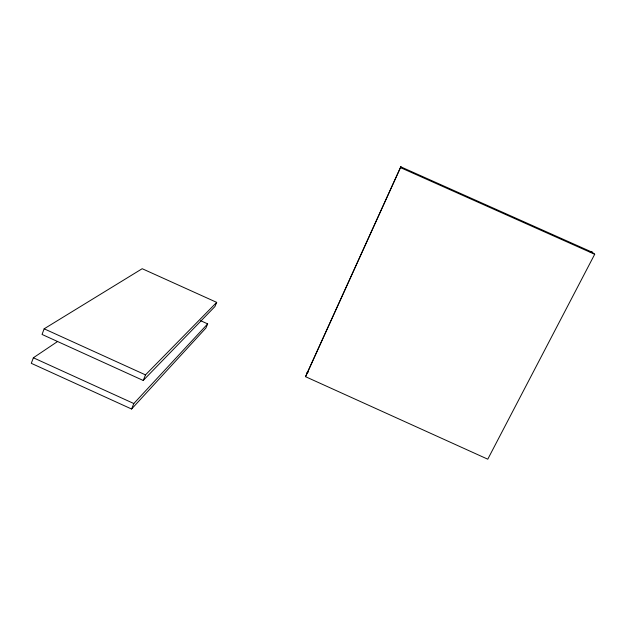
<?xml version="1.0" encoding="UTF-8"?>
<svg xmlns="http://www.w3.org/2000/svg" width="626" height="626" viewBox="0 0 626 626"><rect width="100%" height="100%" fill="white"/><g stroke="black" fill="none" stroke-linecap="round" stroke-linejoin="round"><path stroke-width="0.94" d="M305.543 376.688L400.804 166.829L592.259 252.255L594.7 254.273L487.771 459.194L305.543 376.688L400.804 166.829L401.172 167.416A10.689 0.391 69.7 0 1 401.329 167.745M57.631 341.467L33.366 357.775L31.3 363.323L131.585 409.021L205.931 328.008L207.66 323.877L200.617 320.684M44.149 328.806L42.044 334.448L143.221 380.467L214.929 306.552L216.682 302.366L142.196 268.71L44.149 328.806L145.49 374.88L216.682 302.366M131.585 409.021L133.823 403.535L207.66 323.877M143.221 380.467L145.49 374.88M308.117 371.875L307.288 372.65A8.075 1.941 -22.2 0 0 306.881 373.26L307.288 372.65A8.717 2.097 -22.2 0 1 308.117 371.875A10.094 2.434 -22.1 0 1 308.328 371.711M590.568 251.926L591.656 252.012A8.96 1.901 -17.9 0 1 592.259 252.255L591.656 252.012A9.672 2.058 -17.9 0 0 590.568 251.926A11.19 2.379 -17.9 0 0 590.021 251.942M400.648 167.682L594.7 254.273M33.366 357.775L133.823 403.535M400.804 166.829L401.172 167.416"/></g></svg>
